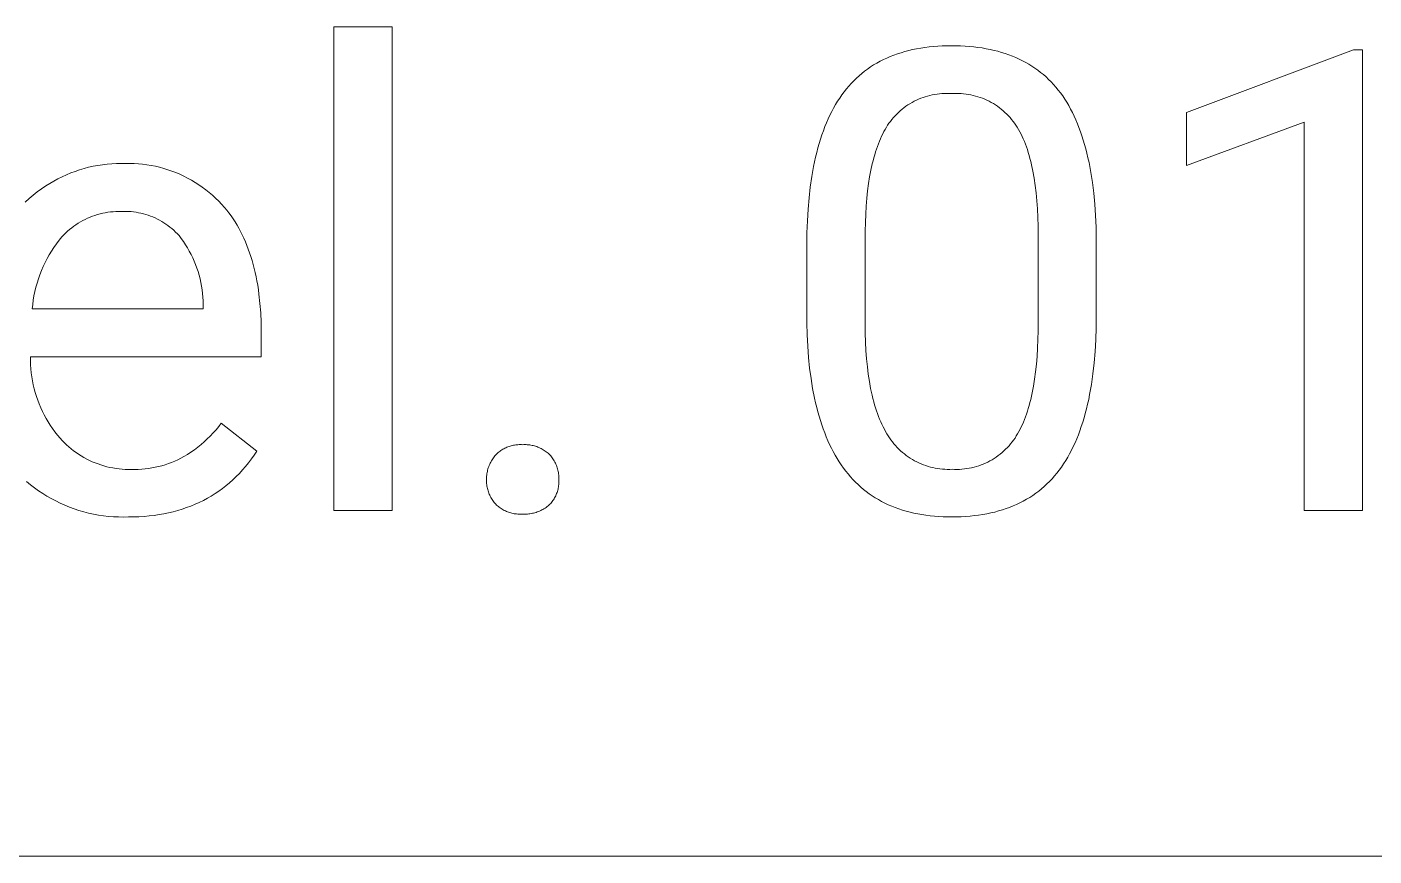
# Model space of a CAD drawing. Header units: millimetres. Extents: x -1246 to 2331, y -493 to 2006.
# Drawn here: x 1501.2 to 1600.7, y -292.9 to -231.6 of the extents above; entities that cross this region are included whole.
import ezdxf

# ---------------------------------------------------------------- set-up
doc = ezdxf.new("R2010")
doc.units = ezdxf.units.MM
doc.header["$MEASUREMENT"] = 0
doc.layers.add('Domyślny', color=7, linetype='Continuous', true_color=0x000000)

msp = doc.modelspace()

# ---------------------------------------------------------------- linework, layer by layer
at = {"layer": 'Domyślny', "color": 18, "lineweight": 15, "true_color": 0x000000}
for p, q in [((1523.877, -267.379), (1523.877, -231.643)), ((1523.877, -231.643), (1528.178, -231.643)), ((1528.178, -231.643), (1528.178, -267.379)), ((1564.974, -233.832), (1565.235, -233.729)), ((1565.235, -233.729), (1565.503, -233.633)), ((1565.503, -233.633), (1565.776, -233.544)), ((1565.776, -233.544), (1566.054, -233.462)), ((1566.054, -233.462), (1566.339, -233.387)), ((1566.339, -233.387), (1566.629, -233.32)), ((1566.629, -233.32), (1566.925, -233.26)), ((1566.925, -233.26), (1567.227, -233.206)), ((1567.227, -233.206), (1567.534, -233.16)), ((1567.534, -233.16), (1567.848, -233.121)), ((1567.848, -233.121), (1568.167, -233.089)), ((1568.167, -233.089), (1568.492, -233.064)), ((1568.492, -233.064), (1568.822, -233.046)), ((1568.822, -233.046), (1569.159, -233.035)), ((1569.159, -233.035), (1569.501, -233.032)), ((1569.501, -233.032), (1569.841, -233.035)), ((1569.841, -233.035), (1570.175, -233.046)), ((1570.175, -233.046), (1570.503, -233.063)), ((1570.503, -233.063), (1570.826, -233.087)), ((1570.826, -233.087), (1571.143, -233.117)), ((1571.143, -233.117), (1571.454, -233.155)), ((1571.454, -233.155), (1571.759, -233.199)), ((1571.759, -233.199), (1572.059, -233.251)), ((1572.059, -233.251), (1572.353, -233.309)), ((1572.353, -233.309), (1572.641, -233.374)), ((1572.641, -233.374), (1572.924, -233.445)), ((1572.924, -233.445), (1573.2, -233.524)), ((1573.2, -233.524), (1573.471, -233.609)), ((1573.471, -233.609), (1573.737, -233.701)), ((1573.737, -233.701), (1573.997, -233.8)), ((1573.997, -233.8), (1574.251, -233.906)), ((1586.853, -237.963), (1599.182, -233.342)), ((1599.182, -233.342), (1599.861, -233.342)), ((1599.861, -233.342), (1599.861, -267.374)), ((1563.087, -234.911), (1563.303, -234.751)), ((1563.303, -234.751), (1563.525, -234.598)), ((1563.525, -234.598), (1563.752, -234.453)), ((1563.752, -234.453), (1563.985, -234.314)), ((1563.985, -234.314), (1564.224, -234.183)), ((1564.224, -234.183), (1564.468, -234.059)), ((1564.468, -234.059), (1564.718, -233.942)), ((1564.718, -233.942), (1564.974, -233.832)), ((1574.251, -233.906), (1574.499, -234.019)), ((1574.499, -234.019), (1574.742, -234.138)), ((1574.742, -234.138), (1574.979, -234.264)), ((1574.979, -234.264), (1575.211, -234.397)), ((1575.211, -234.397), (1575.437, -234.537)), ((1575.437, -234.537), (1575.657, -234.683)), ((1575.657, -234.683), (1575.872, -234.837)), ((1562.094, -235.815), (1562.281, -235.62)), ((1562.281, -235.62), (1562.474, -235.432)), ((1562.474, -235.432), (1562.673, -235.251)), ((1562.673, -235.251), (1562.877, -235.077)), ((1562.877, -235.077), (1563.087, -234.911)), ((1575.872, -234.837), (1576.081, -234.997)), ((1576.081, -234.997), (1576.284, -235.164)), ((1576.284, -235.164), (1576.482, -235.337)), ((1576.482, -235.337), (1576.675, -235.518)), ((1576.675, -235.518), (1576.861, -235.705)), ((1576.861, -235.705), (1577.043, -235.899)), ((1561.242, -236.896), (1561.401, -236.665)), ((1561.401, -236.665), (1561.565, -236.442)), ((1561.565, -236.442), (1561.736, -236.226)), ((1561.736, -236.226), (1561.912, -236.017)), ((1561.912, -236.017), (1562.094, -235.815)), ((1567.567, -236.798), (1567.398, -236.855)), ((1567.737, -236.748), (1567.567, -236.798)), ((1567.91, -236.703), (1567.737, -236.748)), ((1568.083, -236.664), (1567.91, -236.703)), ((1568.258, -236.631), (1568.083, -236.664)), ((1568.435, -236.604), (1568.258, -236.631)), ((1568.611, -236.583), (1568.435, -236.604)), ((1568.789, -236.568), (1568.611, -236.583)), ((1568.967, -236.559), (1568.789, -236.568)), ((1569.145, -236.557), (1568.967, -236.559)), ((1569.323, -236.56), (1569.145, -236.557)), ((1569.501, -236.57), (1569.323, -236.56)), ((1569.68, -236.56), (1569.501, -236.57)), ((1569.859, -236.557), (1569.68, -236.56)), ((1570.039, -236.559), (1569.859, -236.557)), ((1570.218, -236.568), (1570.039, -236.559)), ((1570.396, -236.583), (1570.218, -236.568)), ((1570.575, -236.604), (1570.396, -236.583)), ((1570.752, -236.63), (1570.575, -236.604)), ((1570.928, -236.663), (1570.752, -236.63)), ((1571.103, -236.702), (1570.928, -236.663)), ((1571.277, -236.747), (1571.103, -236.702)), ((1571.449, -236.798), (1571.277, -236.747)), ((1571.619, -236.854), (1571.449, -236.798)), ((1577.043, -235.899), (1577.218, -236.1)), ((1577.218, -236.1), (1577.389, -236.308)), ((1577.389, -236.308), (1577.553, -236.522)), ((1577.553, -236.522), (1577.712, -236.745)), ((1577.712, -236.745), (1577.865, -236.975)), ((1560.659, -237.893), (1560.797, -237.632)), ((1560.797, -237.632), (1560.94, -237.379)), ((1560.94, -237.379), (1561.089, -237.134)), ((1561.089, -237.134), (1561.242, -236.896)), ((1565.852, -237.723), (1565.716, -237.838)), ((1565.992, -237.613), (1565.852, -237.723)), ((1566.136, -237.508), (1565.992, -237.613)), ((1566.283, -237.407), (1566.136, -237.508)), ((1566.434, -237.312), (1566.283, -237.407)), ((1566.588, -237.222), (1566.434, -237.312)), ((1566.744, -237.138), (1566.588, -237.222)), ((1566.904, -237.059), (1566.744, -237.138)), ((1567.066, -236.985), (1566.904, -237.059)), ((1567.231, -236.917), (1567.066, -236.985)), ((1567.398, -236.855), (1567.231, -236.917)), ((1571.787, -236.916), (1571.619, -236.854)), ((1571.953, -236.984), (1571.787, -236.916)), ((1572.117, -237.058), (1571.953, -236.984)), ((1572.278, -237.137), (1572.117, -237.058)), ((1572.436, -237.221), (1572.278, -237.137)), ((1572.591, -237.311), (1572.436, -237.221)), ((1572.744, -237.406), (1572.591, -237.311)), ((1572.892, -237.506), (1572.744, -237.406)), ((1573.038, -237.611), (1572.892, -237.506)), ((1573.179, -237.721), (1573.038, -237.611)), ((1573.317, -237.836), (1573.179, -237.721)), ((1577.865, -236.975), (1578.014, -237.212)), ((1578.014, -237.212), (1578.158, -237.457)), ((1578.158, -237.457), (1578.296, -237.71)), ((1578.296, -237.71), (1578.43, -237.97)), ((1560.154, -239.01), (1560.273, -238.72)), ((1560.273, -238.72), (1560.397, -238.437)), ((1560.397, -238.437), (1560.525, -238.161)), ((1560.525, -238.161), (1560.659, -237.893)), ((1564.883, -238.761), (1564.783, -238.909)), ((1564.988, -238.618), (1564.883, -238.761)), ((1565.098, -238.477), (1564.988, -238.618)), ((1565.213, -238.341), (1565.098, -238.477)), ((1565.332, -238.209), (1565.213, -238.341)), ((1565.456, -238.081), (1565.332, -238.209)), ((1565.584, -237.957), (1565.456, -238.081)), ((1565.716, -237.838), (1565.584, -237.957)), ((1573.451, -237.956), (1573.317, -237.836)), ((1573.581, -238.08), (1573.451, -237.956)), ((1573.706, -238.208), (1573.581, -238.08)), ((1573.827, -238.34), (1573.706, -238.208)), ((1573.944, -238.477), (1573.827, -238.34)), ((1574.055, -238.617), (1573.944, -238.477)), ((1574.162, -238.761), (1574.055, -238.617)), ((1574.264, -238.908), (1574.162, -238.761)), ((1578.43, -237.97), (1578.559, -238.237)), ((1578.559, -238.237), (1578.684, -238.512)), ((1578.684, -238.512), (1578.803, -238.794)), ((1578.803, -238.794), (1578.917, -239.084)), ((1586.853, -241.871), (1586.853, -237.963)), ((1595.537, -238.69), (1586.853, -241.871)), ((1595.537, -267.374), (1595.537, -238.69)), ((1559.829, -239.928), (1559.932, -239.614)), ((1559.932, -239.614), (1560.041, -239.309)), ((1560.041, -239.309), (1560.154, -239.01)), ((1564.335, -239.723), (1564.254, -239.902)), ((1564.419, -239.549), (1564.335, -239.723)), ((1564.506, -239.38), (1564.419, -239.549)), ((1564.596, -239.217), (1564.506, -239.38)), ((1564.688, -239.059), (1564.596, -239.217)), ((1564.783, -238.909), (1564.688, -239.059)), ((1574.361, -239.059), (1574.264, -238.908)), ((1574.455, -239.22), (1574.361, -239.059)), ((1574.547, -239.386), (1574.455, -239.22)), ((1574.636, -239.557), (1574.547, -239.386)), ((1574.721, -239.735), (1574.636, -239.557)), ((1574.804, -239.918), (1574.721, -239.735)), ((1578.917, -239.084), (1579.027, -239.381)), ((1579.027, -239.381), (1579.131, -239.686)), ((1579.131, -239.686), (1579.231, -239.998)), ((1559.548, -240.912), (1559.637, -240.577)), ((1559.637, -240.577), (1559.73, -240.248)), ((1559.73, -240.248), (1559.829, -239.928)), ((1563.957, -240.671), (1563.89, -240.876)), ((1564.027, -240.471), (1563.957, -240.671)), ((1564.1, -240.276), (1564.027, -240.471)), ((1564.176, -240.086), (1564.1, -240.276)), ((1564.254, -239.902), (1564.176, -240.086)), ((1574.883, -240.106), (1574.804, -239.918)), ((1574.96, -240.301), (1574.883, -240.106)), ((1575.033, -240.501), (1574.96, -240.301)), ((1575.104, -240.707), (1575.033, -240.501)), ((1575.171, -240.918), (1575.104, -240.707)), ((1579.231, -239.998), (1579.326, -240.317)), ((1579.326, -240.317), (1579.416, -240.644)), ((1579.416, -240.644), (1579.501, -240.979)), ((1507.133, -241.783), (1507.478, -241.755)), ((1507.478, -241.755), (1507.824, -241.738)), ((1507.824, -241.738), (1508.17, -241.734)), ((1508.17, -241.734), (1508.488, -241.722)), ((1508.488, -241.722), (1508.806, -241.72)), ((1508.806, -241.72), (1509.124, -241.73)), ((1509.124, -241.73), (1509.442, -241.75)), ((1509.442, -241.75), (1509.758, -241.78)), ((1509.758, -241.78), (1510.074, -241.822)), ((1559.313, -241.965), (1559.386, -241.606)), ((1559.386, -241.606), (1559.465, -241.256)), ((1559.465, -241.256), (1559.548, -240.912)), ((1563.65, -241.75), (1563.546, -242.219)), ((1563.706, -241.524), (1563.65, -241.75)), ((1563.764, -241.303), (1563.706, -241.524)), ((1563.826, -241.087), (1563.764, -241.303)), ((1563.89, -240.876), (1563.826, -241.087)), ((1575.236, -241.135), (1575.171, -240.918)), ((1575.297, -241.359), (1575.236, -241.135)), ((1575.356, -241.587), (1575.297, -241.359)), ((1575.411, -241.822), (1575.356, -241.587)), ((1579.501, -240.979), (1579.581, -241.321)), ((1579.581, -241.321), (1579.657, -241.67)), ((1579.657, -241.67), (1579.792, -242.391)), ((1503.503, -242.864), (1503.813, -242.709)), ((1503.813, -242.709), (1504.128, -242.566)), ((1504.128, -242.566), (1504.448, -242.433)), ((1504.448, -242.433), (1504.772, -242.312)), ((1504.772, -242.312), (1505.101, -242.201)), ((1505.101, -242.201), (1505.433, -242.103)), ((1505.433, -242.103), (1505.768, -242.015)), ((1505.768, -242.015), (1506.106, -241.94)), ((1506.106, -241.94), (1506.446, -241.876)), ((1506.446, -241.876), (1506.789, -241.824)), ((1506.789, -241.824), (1507.133, -241.783)), ((1510.074, -241.822), (1510.387, -241.874)), ((1510.387, -241.874), (1510.699, -241.937)), ((1510.699, -241.937), (1511.009, -242.01)), ((1511.009, -242.01), (1511.316, -242.094)), ((1511.316, -242.094), (1511.62, -242.188)), ((1511.62, -242.188), (1511.92, -242.292)), ((1511.92, -242.292), (1512.217, -242.406)), ((1512.217, -242.406), (1512.51, -242.531)), ((1512.51, -242.531), (1512.799, -242.665)), ((1512.799, -242.665), (1513.082, -242.808)), ((1559.07, -243.473), (1559.181, -242.704)), ((1559.181, -242.704), (1559.313, -241.965)), ((1563.454, -242.709), (1563.373, -243.219)), ((1563.546, -242.219), (1563.454, -242.709)), ((1575.513, -242.308), (1575.411, -241.822)), ((1575.603, -242.818), (1575.513, -242.308)), ((1579.792, -242.391), (1579.909, -243.141)), ((1501.976, -243.835), (1502.288, -243.607)), ((1502.288, -243.607), (1502.607, -243.389)), ((1502.607, -243.389), (1502.9, -243.204)), ((1502.9, -243.204), (1503.198, -243.029)), ((1503.198, -243.029), (1503.503, -242.864)), ((1513.082, -242.808), (1513.361, -242.962)), ((1513.361, -242.962), (1513.634, -243.124)), ((1513.634, -243.124), (1513.902, -243.296)), ((1513.902, -243.296), (1514.164, -243.477)), ((1514.164, -243.477), (1514.42, -243.666)), ((1514.42, -243.666), (1514.669, -243.864)), ((1558.978, -244.272), (1559.07, -243.473)), ((1563.304, -243.75), (1563.246, -244.303)), ((1563.373, -243.219), (1563.304, -243.75)), ((1575.682, -243.351), (1575.603, -242.818)), ((1575.748, -243.907), (1575.682, -243.351)), ((1579.909, -243.141), (1580.006, -243.921)), ((1501.09, -244.582), (1501.376, -244.323)), ((1501.376, -244.323), (1501.672, -244.074)), ((1501.672, -244.074), (1501.976, -243.835)), ((1514.669, -243.864), (1514.911, -244.07)), ((1514.911, -244.07), (1515.146, -244.285)), ((1515.146, -244.285), (1515.374, -244.507)), ((1515.374, -244.507), (1515.594, -244.737)), ((1515.594, -244.737), (1515.806, -244.974)), ((1558.907, -245.101), (1558.978, -244.272)), ((1563.246, -244.303), (1563.199, -244.876)), ((1575.802, -244.487), (1575.748, -243.907)), ((1575.844, -245.09), (1575.802, -244.487)), ((1580.006, -243.921), (1580.083, -244.731)), ((1580.083, -244.731), (1580.141, -245.571)), ((1505.872, -245.703), (1505.691, -245.78)), ((1506.054, -245.631), (1505.872, -245.703)), ((1506.239, -245.566), (1506.054, -245.631)), ((1506.427, -245.507), (1506.239, -245.566)), ((1506.616, -245.455), (1506.427, -245.507)), ((1506.806, -245.409), (1506.616, -245.455)), ((1506.999, -245.369), (1506.806, -245.409)), ((1507.192, -245.337), (1506.999, -245.369)), ((1507.387, -245.31), (1507.192, -245.337)), ((1507.582, -245.291), (1507.387, -245.31)), ((1507.778, -245.278), (1507.582, -245.291)), ((1507.974, -245.271), (1507.778, -245.278)), ((1508.17, -245.272), (1507.974, -245.271)), ((1508.354, -245.266), (1508.17, -245.272)), ((1508.538, -245.267), (1508.354, -245.266)), ((1508.723, -245.274), (1508.538, -245.267)), ((1508.906, -245.287), (1508.723, -245.274)), ((1509.089, -245.307), (1508.906, -245.287)), ((1509.272, -245.333), (1509.089, -245.307)), ((1509.453, -245.365), (1509.272, -245.333)), ((1509.633, -245.403), (1509.453, -245.365)), ((1509.812, -245.447), (1509.633, -245.403)), ((1509.989, -245.497), (1509.812, -245.447)), ((1510.165, -245.554), (1509.989, -245.497)), ((1510.338, -245.616), (1510.165, -245.554)), ((1510.509, -245.684), (1510.338, -245.616)), ((1510.678, -245.758), (1510.509, -245.684)), ((1510.844, -245.837), (1510.678, -245.758)), ((1515.806, -244.974), (1515.973, -245.178)), ((1515.973, -245.178), (1516.135, -245.387)), ((1516.135, -245.387), (1516.291, -245.602)), ((1516.291, -245.602), (1516.442, -245.822)), ((1558.856, -245.96), (1558.907, -245.101)), ((1563.164, -245.469), (1563.14, -246.084)), ((1563.199, -244.876), (1563.164, -245.469)), ((1575.874, -245.717), (1575.844, -245.09)), ((1575.892, -246.367), (1575.874, -245.717)), ((1580.141, -245.571), (1580.179, -246.44)), ((1504.216, -246.739), (1504.072, -246.873)), ((1504.365, -246.611), (1504.216, -246.739)), ((1504.518, -246.488), (1504.365, -246.611)), ((1504.674, -246.37), (1504.518, -246.488)), ((1504.835, -246.257), (1504.674, -246.37)), ((1505, -246.151), (1504.835, -246.257)), ((1505.168, -246.049), (1505, -246.151)), ((1505.339, -245.954), (1505.168, -246.049)), ((1505.514, -245.864), (1505.339, -245.954)), ((1505.691, -245.78), (1505.514, -245.864)), ((1511.008, -245.923), (1510.844, -245.837)), ((1511.168, -246.013), (1511.008, -245.923)), ((1511.325, -246.109), (1511.168, -246.013)), ((1511.479, -246.211), (1511.325, -246.109)), ((1511.629, -246.317), (1511.479, -246.211)), ((1511.775, -246.429), (1511.629, -246.317)), ((1511.918, -246.546), (1511.775, -246.429)), ((1512.057, -246.667), (1511.918, -246.546)), ((1512.191, -246.793), (1512.057, -246.667)), ((1516.442, -245.822), (1516.588, -246.048)), ((1516.588, -246.048), (1516.729, -246.279)), ((1516.729, -246.279), (1516.864, -246.516)), ((1516.864, -246.516), (1516.994, -246.758)), ((1558.826, -246.848), (1558.856, -245.96)), ((1563.14, -246.084), (1563.128, -246.719)), ((1563.128, -246.719), (1563.128, -253.604)), ((1575.898, -247.041), (1575.892, -246.367)), ((1580.179, -246.44), (1580.198, -247.338)), ((1503.395, -247.664), (1503.207, -247.929)), ((1503.592, -247.405), (1503.395, -247.664)), ((1503.798, -247.154), (1503.592, -247.405)), ((1503.933, -247.011), (1503.798, -247.154)), ((1504.072, -246.873), (1503.933, -247.011)), ((1512.321, -246.924), (1512.191, -246.793)), ((1512.447, -247.058), (1512.321, -246.924)), ((1512.614, -247.277), (1512.447, -247.058)), ((1512.773, -247.501), (1512.614, -247.277)), ((1512.925, -247.73), (1512.773, -247.501)), ((1513.069, -247.964), (1512.925, -247.73)), ((1516.994, -246.758), (1517.119, -247.006)), ((1517.119, -247.006), (1517.238, -247.26)), ((1517.238, -247.26), (1517.352, -247.519)), ((1517.352, -247.519), (1517.461, -247.783)), ((1558.816, -247.767), (1558.826, -246.848)), ((1575.898, -254.092), (1575.898, -247.041)), ((1580.198, -247.338), (1580.198, -252.925)), ((1502.859, -248.478), (1502.699, -248.762)), ((1503.028, -248.201), (1502.859, -248.478)), ((1503.207, -247.929), (1503.028, -248.201)), ((1513.206, -248.203), (1513.069, -247.964)), ((1513.334, -248.446), (1513.206, -248.203)), ((1513.454, -248.694), (1513.334, -248.446)), ((1513.566, -248.945), (1513.454, -248.694)), ((1517.461, -247.783), (1517.564, -248.053)), ((1517.564, -248.053), (1517.662, -248.328)), ((1517.662, -248.328), (1517.755, -248.609)), ((1517.755, -248.609), (1517.843, -248.896)), ((1558.816, -253.509), (1558.816, -247.767)), ((1502.281, -249.643), (1502.163, -249.946)), ((1502.411, -249.344), (1502.281, -249.643)), ((1502.55, -249.05), (1502.411, -249.344)), ((1502.699, -248.762), (1502.55, -249.05)), ((1513.669, -249.2), (1513.566, -248.945)), ((1513.764, -249.458), (1513.669, -249.2)), ((1513.85, -249.719), (1513.764, -249.458)), ((1513.927, -249.983), (1513.85, -249.719)), ((1517.843, -248.896), (1517.925, -249.188)), ((1517.925, -249.188), (1518.002, -249.485)), ((1518.002, -249.485), (1518.073, -249.788)), ((1501.958, -250.563), (1501.872, -250.876)), ((1502.055, -250.252), (1501.958, -250.563)), ((1502.163, -249.946), (1502.055, -250.252)), ((1513.996, -250.249), (1513.927, -249.983)), ((1514.055, -250.518), (1513.996, -250.249)), ((1514.106, -250.788), (1514.055, -250.518)), ((1518.073, -249.788), (1518.14, -250.097)), ((1518.14, -250.097), (1518.201, -250.411)), ((1518.201, -250.411), (1518.256, -250.731)), ((1518.256, -250.731), (1518.307, -251.056)), ((1501.732, -251.511), (1501.679, -251.832)), ((1501.796, -251.193), (1501.732, -251.511)), ((1501.872, -250.876), (1501.796, -251.193)), ((1514.147, -251.06), (1514.106, -250.788)), ((1514.179, -251.333), (1514.147, -251.06)), ((1514.203, -251.607), (1514.179, -251.333)), ((1514.217, -251.882), (1514.203, -251.607)), ((1518.307, -251.056), (1518.352, -251.386)), ((1518.352, -251.386), (1518.426, -252.064)), ((1501.637, -252.155), (1501.607, -252.478)), ((1501.607, -252.478), (1514.221, -252.478)), ((1501.679, -251.832), (1501.637, -252.155)), ((1514.221, -252.157), (1514.217, -251.882)), ((1514.221, -252.478), (1514.221, -252.157)), ((1518.426, -252.064), (1518.479, -252.764)), ((1518.479, -252.764), (1518.511, -253.486)), ((1518.511, -253.486), (1518.522, -254.229)), ((1558.839, -254.386), (1558.816, -253.509)), ((1563.128, -253.604), (1563.134, -254.277)), ((1580.198, -252.925), (1580.188, -253.855)), ((1518.522, -254.229), (1518.522, -256.016)), ((1558.881, -255.236), (1558.839, -254.386)), ((1563.134, -254.277), (1563.153, -254.927)), ((1575.883, -254.745), (1575.898, -254.092)), ((1580.188, -253.855), (1580.158, -254.754)), ((1558.943, -256.058), (1558.881, -255.236)), ((1563.153, -254.927), (1563.184, -255.555)), ((1563.184, -255.555), (1563.228, -256.161)), ((1575.819, -255.981), (1575.857, -255.374)), ((1575.857, -255.374), (1575.883, -254.745)), ((1580.107, -255.623), (1580.037, -256.461)), ((1580.158, -254.754), (1580.107, -255.623)), ((1501.476, -256.016), (1501.475, -256.313)), ((1501.475, -256.313), (1501.484, -256.61)), ((1518.522, -256.016), (1501.476, -256.016)), ((1501.484, -256.61), (1501.503, -256.906)), ((1559.024, -256.852), (1558.943, -256.058)), ((1563.228, -256.161), (1563.285, -256.745)), ((1575.71, -257.128), (1575.77, -256.566)), ((1575.77, -256.566), (1575.819, -255.981)), ((1580.037, -256.461), (1579.947, -257.269)), ((1501.503, -256.906), (1501.532, -257.202)), ((1501.532, -257.202), (1501.571, -257.496)), ((1501.571, -257.496), (1501.619, -257.789)), ((1559.124, -257.619), (1559.024, -256.852)), ((1559.244, -258.358), (1559.124, -257.619)), ((1563.285, -256.745), (1563.354, -257.307)), ((1563.354, -257.307), (1563.436, -257.846)), ((1575.555, -258.186), (1575.638, -257.668)), ((1575.638, -257.668), (1575.71, -257.128)), ((1579.947, -257.269), (1579.836, -258.047)), ((1501.619, -257.789), (1501.678, -258.08)), ((1501.678, -258.08), (1501.746, -258.37)), ((1501.746, -258.37), (1501.823, -258.656)), ((1501.823, -258.656), (1501.911, -258.94)), ((1559.383, -259.07), (1559.244, -258.358)), ((1563.436, -257.846), (1563.53, -258.363)), ((1563.53, -258.363), (1563.637, -258.858)), ((1575.354, -259.155), (1575.46, -258.682)), ((1575.46, -258.682), (1575.555, -258.186)), ((1579.836, -258.047), (1579.705, -258.794)), ((1501.911, -258.94), (1502.007, -259.221)), ((1502.007, -259.221), (1502.113, -259.498)), ((1502.113, -259.498), (1502.229, -259.772)), ((1559.46, -259.415), (1559.383, -259.07)), ((1559.542, -259.754), (1559.46, -259.415)), ((1563.637, -258.858), (1563.695, -259.097)), ((1563.695, -259.097), (1563.756, -259.33)), ((1563.756, -259.33), (1563.82, -259.558)), ((1563.82, -259.558), (1563.888, -259.78)), ((1575.173, -259.825), (1575.236, -259.607)), ((1575.236, -259.607), (1575.296, -259.384)), ((1575.296, -259.384), (1575.354, -259.155)), ((1579.555, -259.511), (1579.472, -259.858)), ((1579.633, -259.156), (1579.555, -259.511)), ((1579.705, -258.794), (1579.633, -259.156)), ((1502.229, -259.772), (1502.353, -260.042)), ((1502.353, -260.042), (1502.486, -260.307)), ((1502.486, -260.307), (1502.628, -260.568)), ((1502.628, -260.568), (1502.779, -260.824)), ((1559.629, -260.085), (1559.542, -259.754)), ((1559.721, -260.41), (1559.629, -260.085)), ((1559.817, -260.728), (1559.721, -260.41)), ((1563.888, -259.78), (1563.959, -259.997)), ((1563.959, -259.997), (1564.032, -260.208)), ((1564.032, -260.208), (1564.109, -260.413)), ((1564.109, -260.413), (1564.189, -260.613)), ((1564.189, -260.613), (1564.273, -260.807)), ((1574.814, -260.831), (1574.892, -260.64)), ((1574.892, -260.64), (1574.966, -260.445)), ((1574.966, -260.445), (1575.038, -260.243)), ((1575.038, -260.243), (1575.107, -260.037)), ((1575.107, -260.037), (1575.173, -259.825)), ((1579.291, -260.53), (1579.193, -260.854)), ((1579.384, -260.198), (1579.291, -260.53)), ((1579.472, -259.858), (1579.384, -260.198)), ((1502.779, -260.824), (1502.938, -261.074)), ((1502.938, -261.074), (1503.105, -261.32)), ((1503.105, -261.32), (1503.281, -261.559)), ((1503.281, -261.559), (1503.464, -261.793)), ((1514.756, -261.864), (1514.971, -261.639)), ((1514.971, -261.639), (1515.177, -261.407)), ((1515.177, -261.407), (1515.376, -261.169)), ((1515.376, -261.169), (1515.568, -260.924)), ((1515.568, -260.924), (1518.2, -262.973)), ((1559.919, -261.039), (1559.817, -260.728)), ((1560.025, -261.342), (1559.919, -261.039)), ((1560.136, -261.64), (1560.025, -261.342)), ((1560.252, -261.93), (1560.136, -261.64)), ((1564.273, -260.807), (1564.359, -260.995)), ((1564.359, -260.995), (1564.449, -261.178)), ((1564.449, -261.178), (1564.541, -261.355)), ((1564.541, -261.355), (1564.637, -261.527)), ((1564.637, -261.527), (1564.736, -261.692)), ((1574.384, -261.701), (1574.476, -261.538)), ((1574.476, -261.538), (1574.565, -261.369)), ((1574.565, -261.369), (1574.651, -261.195)), ((1574.651, -261.195), (1574.734, -261.016)), ((1574.734, -261.016), (1574.814, -260.831)), ((1578.982, -261.48), (1578.869, -261.782)), ((1579.09, -261.171), (1578.982, -261.48)), ((1579.193, -260.854), (1579.09, -261.171)), ((1503.464, -261.793), (1503.655, -262.02)), ((1503.655, -262.02), (1503.809, -262.189)), ((1503.809, -262.189), (1503.969, -262.354)), ((1503.969, -262.354), (1504.133, -262.512)), ((1504.133, -262.512), (1504.304, -262.665)), ((1504.304, -262.665), (1504.479, -262.813)), ((1513.83, -262.691), (1514.072, -262.496)), ((1514.072, -262.496), (1514.307, -262.293)), ((1514.307, -262.293), (1514.535, -262.082)), ((1514.535, -262.082), (1514.756, -261.864)), ((1536.664, -262.693), (1536.742, -262.662)), ((1536.742, -262.662), (1536.821, -262.633)), ((1536.821, -262.633), (1536.901, -262.607)), ((1536.901, -262.607), (1536.982, -262.584)), ((1536.982, -262.584), (1537.063, -262.564)), ((1537.063, -262.564), (1537.145, -262.547)), ((1537.145, -262.547), (1537.228, -262.532)), ((1537.228, -262.532), (1537.311, -262.52)), ((1537.311, -262.52), (1537.395, -262.511)), ((1537.395, -262.511), (1537.479, -262.505)), ((1537.479, -262.505), (1537.563, -262.501)), ((1537.563, -262.501), (1537.647, -262.501)), ((1537.647, -262.501), (1537.731, -262.503)), ((1537.731, -262.503), (1537.815, -262.508)), ((1537.815, -262.508), (1537.903, -262.504)), ((1537.903, -262.504), (1537.992, -262.502)), ((1537.992, -262.502), (1538.081, -262.504)), ((1538.081, -262.504), (1538.17, -262.508)), ((1538.17, -262.508), (1538.259, -262.516)), ((1538.259, -262.516), (1538.347, -262.526)), ((1538.347, -262.526), (1538.435, -262.54)), ((1538.435, -262.54), (1538.523, -262.556)), ((1538.523, -262.556), (1538.61, -262.576)), ((1538.61, -262.576), (1538.696, -262.598)), ((1538.696, -262.598), (1538.781, -262.623)), ((1538.781, -262.623), (1538.866, -262.651)), ((1538.866, -262.651), (1538.949, -262.682)), ((1560.374, -262.213), (1560.252, -261.93)), ((1560.5, -262.489), (1560.374, -262.213)), ((1560.63, -262.759), (1560.5, -262.489)), ((1564.736, -261.692), (1564.828, -261.848)), ((1564.828, -261.848), (1564.926, -261.999)), ((1564.926, -261.999), (1565.028, -262.148)), ((1565.028, -262.148), (1565.136, -262.292)), ((1565.136, -262.292), (1565.248, -262.433)), ((1565.248, -262.433), (1565.366, -262.57)), ((1565.366, -262.57), (1565.488, -262.703)), ((1573.627, -262.718), (1573.75, -262.584)), ((1573.75, -262.584), (1573.868, -262.447)), ((1573.868, -262.447), (1573.981, -262.306)), ((1573.981, -262.306), (1574.089, -262.16)), ((1574.089, -262.16), (1574.192, -262.012)), ((1574.192, -262.012), (1574.289, -261.859)), ((1574.289, -261.859), (1574.384, -261.701)), ((1578.499, -262.642), (1578.366, -262.914)), ((1578.627, -262.363), (1578.499, -262.642)), ((1578.751, -262.076), (1578.627, -262.363)), ((1578.869, -261.782), (1578.751, -262.076)), ((1504.479, -262.813), (1504.659, -262.954)), ((1504.659, -262.954), (1504.843, -263.089)), ((1504.843, -263.089), (1505.032, -263.218)), ((1505.032, -263.218), (1505.226, -263.34)), ((1505.226, -263.34), (1505.423, -263.456)), ((1505.423, -263.456), (1505.624, -263.565)), ((1505.624, -263.565), (1505.829, -263.667)), ((1505.829, -263.667), (1506.037, -263.762)), ((1512.126, -263.723), (1512.355, -263.62)), ((1512.355, -263.62), (1512.582, -263.508)), ((1512.582, -263.508), (1512.804, -263.39)), ((1512.804, -263.39), (1513.069, -263.228)), ((1513.069, -263.228), (1513.328, -263.057)), ((1513.328, -263.057), (1513.582, -262.878)), ((1513.582, -262.878), (1513.83, -262.691)), ((1517.792, -263.562), (1517.579, -263.842)), ((1517.999, -263.272), (1517.792, -263.562)), ((1518.2, -262.973), (1517.999, -263.272)), ((1535.515, -263.707), (1535.563, -263.628)), ((1535.563, -263.628), (1535.612, -263.55)), ((1535.612, -263.55), (1535.665, -263.475)), ((1535.665, -263.475), (1535.72, -263.401)), ((1535.72, -263.401), (1535.777, -263.329)), ((1535.777, -263.329), (1535.837, -263.259)), ((1535.837, -263.259), (1535.896, -263.199)), ((1535.896, -263.199), (1535.958, -263.142)), ((1535.958, -263.142), (1536.021, -263.086)), ((1536.021, -263.086), (1536.086, -263.033)), ((1536.086, -263.033), (1536.153, -262.982)), ((1536.153, -262.982), (1536.221, -262.934)), ((1536.221, -262.934), (1536.292, -262.887)), ((1536.292, -262.887), (1536.363, -262.843)), ((1536.363, -262.843), (1536.436, -262.802)), ((1536.436, -262.802), (1536.511, -262.763)), ((1536.511, -262.763), (1536.587, -262.727)), ((1536.587, -262.727), (1536.664, -262.693)), ((1538.949, -262.682), (1539.032, -262.716)), ((1539.032, -262.716), (1539.113, -262.753)), ((1539.113, -262.753), (1539.193, -262.792)), ((1539.193, -262.792), (1539.271, -262.834)), ((1539.271, -262.834), (1539.348, -262.878)), ((1539.348, -262.878), (1539.424, -262.925)), ((1539.424, -262.925), (1539.498, -262.975)), ((1539.498, -262.975), (1539.57, -263.027)), ((1539.57, -263.027), (1539.64, -263.082)), ((1539.64, -263.082), (1539.709, -263.138)), ((1539.709, -263.138), (1539.775, -263.198)), ((1539.775, -263.198), (1539.84, -263.259)), ((1539.84, -263.259), (1539.9, -263.329)), ((1539.9, -263.329), (1539.957, -263.4)), ((1539.957, -263.4), (1540.012, -263.474)), ((1540.012, -263.474), (1540.065, -263.55)), ((1540.065, -263.55), (1540.114, -263.627)), ((1540.114, -263.627), (1540.161, -263.706)), ((1560.766, -263.021), (1560.63, -262.759)), ((1560.907, -263.277), (1560.766, -263.021)), ((1561.053, -263.525), (1560.907, -263.277)), ((1561.203, -263.767), (1561.053, -263.525)), ((1565.488, -262.703), (1565.614, -262.832)), ((1565.614, -262.832), (1565.745, -262.956)), ((1565.745, -262.956), (1565.88, -263.076)), ((1565.88, -263.076), (1566.02, -263.19)), ((1566.02, -263.19), (1566.163, -263.3)), ((1566.163, -263.3), (1566.309, -263.405)), ((1566.309, -263.405), (1566.46, -263.505)), ((1566.46, -263.505), (1566.613, -263.6)), ((1566.613, -263.6), (1566.77, -263.689)), ((1572.339, -263.704), (1572.497, -263.615)), ((1572.497, -263.615), (1572.651, -263.52)), ((1572.651, -263.52), (1572.802, -263.42)), ((1572.802, -263.42), (1572.949, -263.315)), ((1572.949, -263.315), (1573.093, -263.205)), ((1573.093, -263.205), (1573.233, -263.09)), ((1573.233, -263.09), (1573.369, -262.971)), ((1573.369, -262.971), (1573.5, -262.846)), ((1573.5, -262.846), (1573.627, -262.718)), ((1578.085, -263.434), (1577.936, -263.683)), ((1578.228, -263.178), (1578.085, -263.434)), ((1578.366, -262.914), (1578.228, -263.178)), ((1506.037, -263.762), (1506.248, -263.851)), ((1506.248, -263.851), (1506.462, -263.932)), ((1506.462, -263.932), (1506.679, -264.006)), ((1506.679, -264.006), (1506.897, -264.072)), ((1506.897, -264.072), (1507.118, -264.131)), ((1507.118, -264.131), (1507.341, -264.183)), ((1507.341, -264.183), (1507.566, -264.227)), ((1507.566, -264.227), (1507.792, -264.263)), ((1507.792, -264.263), (1508.019, -264.292)), ((1508.019, -264.292), (1508.247, -264.313)), ((1508.247, -264.313), (1508.475, -264.327)), ((1508.475, -264.327), (1508.704, -264.333)), ((1508.704, -264.333), (1508.932, -264.331)), ((1508.932, -264.331), (1509.184, -264.334)), ((1509.184, -264.334), (1509.436, -264.329)), ((1509.436, -264.329), (1509.688, -264.315)), ((1509.688, -264.315), (1509.939, -264.293)), ((1509.939, -264.293), (1510.189, -264.263)), ((1510.189, -264.263), (1510.438, -264.224)), ((1510.438, -264.224), (1510.686, -264.177)), ((1510.686, -264.177), (1510.932, -264.122)), ((1510.932, -264.122), (1511.176, -264.058)), ((1511.176, -264.058), (1511.417, -263.986)), ((1511.417, -263.986), (1511.656, -263.906)), ((1511.656, -263.906), (1511.892, -263.819)), ((1511.892, -263.819), (1512.126, -263.723)), ((1516.902, -264.626), (1516.664, -264.868)), ((1517.134, -264.374), (1516.902, -264.626)), ((1517.36, -264.113), (1517.134, -264.374)), ((1517.579, -263.842), (1517.36, -264.113)), ((1535.174, -264.75), (1535.186, -264.658)), ((1535.186, -264.658), (1535.201, -264.567)), ((1535.201, -264.567), (1535.219, -264.477)), ((1535.219, -264.477), (1535.24, -264.387)), ((1535.24, -264.387), (1535.264, -264.299)), ((1535.264, -264.299), (1535.291, -264.211)), ((1535.291, -264.211), (1535.321, -264.124)), ((1535.321, -264.124), (1535.355, -264.038)), ((1535.355, -264.038), (1535.39, -263.953)), ((1535.39, -263.953), (1535.429, -263.869)), ((1535.429, -263.869), (1535.471, -263.787)), ((1535.471, -263.787), (1535.515, -263.707)), ((1540.161, -263.706), (1540.206, -263.787)), ((1540.206, -263.787), (1540.247, -263.869)), ((1540.247, -263.869), (1540.285, -263.952)), ((1540.285, -263.952), (1540.321, -264.037)), ((1540.321, -264.037), (1540.354, -264.123)), ((1540.354, -264.123), (1540.383, -264.21)), ((1540.383, -264.21), (1540.41, -264.298)), ((1540.41, -264.298), (1540.433, -264.387)), ((1540.433, -264.387), (1540.453, -264.477)), ((1540.453, -264.477), (1540.471, -264.567)), ((1540.471, -264.567), (1540.485, -264.658)), ((1540.485, -264.658), (1540.495, -264.75)), ((1561.359, -264.002), (1561.203, -263.767)), ((1561.52, -264.23), (1561.359, -264.002)), ((1561.685, -264.452), (1561.52, -264.23)), ((1561.857, -264.667), (1561.685, -264.452)), ((1566.77, -263.689), (1566.93, -263.773)), ((1566.93, -263.773), (1567.092, -263.851)), ((1567.092, -263.851), (1567.257, -263.924)), ((1567.257, -263.924), (1567.425, -263.991)), ((1567.425, -263.991), (1567.595, -264.052)), ((1567.595, -264.052), (1567.766, -264.107)), ((1567.766, -264.107), (1567.94, -264.157)), ((1567.94, -264.157), (1568.115, -264.2)), ((1568.115, -264.2), (1568.292, -264.237)), ((1568.292, -264.237), (1568.469, -264.268)), ((1568.469, -264.268), (1568.648, -264.293)), ((1568.648, -264.293), (1568.827, -264.312)), ((1568.827, -264.312), (1569.007, -264.324)), ((1569.007, -264.324), (1569.188, -264.331)), ((1569.188, -264.331), (1569.368, -264.331)), ((1569.368, -264.331), (1569.548, -264.325)), ((1569.548, -264.325), (1569.729, -264.332)), ((1569.729, -264.332), (1569.91, -264.334)), ((1569.91, -264.334), (1570.091, -264.329)), ((1570.091, -264.329), (1570.272, -264.317)), ((1570.272, -264.317), (1570.452, -264.3)), ((1570.452, -264.3), (1570.631, -264.276)), ((1570.631, -264.276), (1570.81, -264.246)), ((1570.81, -264.246), (1570.987, -264.209)), ((1570.987, -264.209), (1571.163, -264.167)), ((1571.163, -264.167), (1571.338, -264.119)), ((1571.338, -264.119), (1571.51, -264.064)), ((1571.51, -264.064), (1571.681, -264.004)), ((1571.681, -264.004), (1571.849, -263.937)), ((1571.849, -263.937), (1572.015, -263.865)), ((1572.015, -263.865), (1572.178, -263.787)), ((1572.178, -263.787), (1572.339, -263.704)), ((1577.29, -264.604), (1577.114, -264.816)), ((1577.46, -264.385), (1577.29, -264.604)), ((1577.625, -264.158), (1577.46, -264.385)), ((1577.783, -263.924), (1577.625, -264.158)), ((1577.936, -263.683), (1577.783, -263.924)), ((1501.472, -265.461), (1501.187, -265.225)), ((1501.766, -265.687), (1501.472, -265.461)), ((1515.913, -265.539), (1515.65, -265.743)), ((1516.17, -265.325), (1515.913, -265.539)), ((1516.42, -265.101), (1516.17, -265.325)), ((1516.664, -264.868), (1516.42, -265.101)), ((1535.157, -265.025), (1535.16, -264.933)), ((1535.158, -265.117), (1535.157, -265.025)), ((1535.158, -265.206), (1535.158, -265.117)), ((1535.161, -265.295), (1535.158, -265.206)), ((1535.16, -264.933), (1535.166, -264.841)), ((1535.167, -265.384), (1535.161, -265.295)), ((1535.166, -264.841), (1535.174, -264.75)), ((1535.176, -265.473), (1535.167, -265.384)), ((1535.188, -265.561), (1535.176, -265.473)), ((1535.204, -265.648), (1535.188, -265.561)), ((1535.222, -265.736), (1535.204, -265.648)), ((1540.472, -265.626), (1540.456, -265.709)), ((1540.485, -265.541), (1540.472, -265.626)), ((1540.495, -265.457), (1540.485, -265.541)), ((1540.495, -264.75), (1540.503, -264.841)), ((1540.502, -265.372), (1540.495, -265.457)), ((1540.507, -265.287), (1540.502, -265.372)), ((1540.503, -264.841), (1540.507, -264.933)), ((1540.507, -264.933), (1540.509, -265.025)), ((1540.509, -265.025), (1540.507, -265.117)), ((1540.507, -265.117), (1540.508, -265.202)), ((1540.508, -265.202), (1540.507, -265.287)), ((1562.034, -264.875), (1561.857, -264.667)), ((1562.216, -265.076), (1562.034, -264.875)), ((1562.404, -265.27), (1562.216, -265.076)), ((1562.597, -265.456), (1562.404, -265.27)), ((1562.796, -265.636), (1562.597, -265.456)), ((1563, -265.809), (1562.796, -265.636)), ((1576.353, -265.592), (1576.148, -265.769)), ((1576.552, -265.409), (1576.353, -265.592)), ((1576.745, -265.219), (1576.552, -265.409)), ((1576.932, -265.021), (1576.745, -265.219)), ((1577.114, -264.816), (1576.932, -265.021)), ((1502.067, -265.903), (1501.766, -265.687)), ((1502.375, -266.108), (1502.067, -265.903)), ((1502.69, -266.303), (1502.375, -266.108)), ((1503.011, -266.488), (1502.69, -266.303)), ((1503.338, -266.661), (1503.011, -266.488)), ((1514.244, -266.624), (1513.944, -266.772)), ((1514.537, -266.467), (1514.244, -266.624)), ((1514.825, -266.3), (1514.537, -266.467)), ((1515.106, -266.124), (1514.825, -266.3)), ((1515.381, -265.938), (1515.106, -266.124)), ((1515.65, -265.743), (1515.381, -265.938)), ((1535.243, -265.822), (1535.222, -265.736)), ((1535.268, -265.908), (1535.243, -265.822)), ((1535.295, -265.992), (1535.268, -265.908)), ((1535.325, -266.076), (1535.295, -265.992)), ((1535.358, -266.159), (1535.325, -266.076)), ((1535.394, -266.24), (1535.358, -266.159)), ((1535.433, -266.32), (1535.394, -266.24)), ((1535.474, -266.399), (1535.433, -266.32)), ((1535.518, -266.477), (1535.474, -266.399)), ((1535.565, -266.552), (1535.518, -266.477)), ((1535.615, -266.626), (1535.565, -266.552)), ((1535.667, -266.699), (1535.615, -266.626)), ((1540.054, -266.64), (1540.003, -266.708)), ((1540.101, -266.569), (1540.054, -266.64)), ((1540.146, -266.497), (1540.101, -266.569)), ((1540.189, -266.424), (1540.146, -266.497)), ((1540.23, -266.349), (1540.189, -266.424)), ((1540.267, -266.272), (1540.23, -266.349)), ((1540.302, -266.195), (1540.267, -266.272)), ((1540.335, -266.116), (1540.302, -266.195)), ((1540.365, -266.037), (1540.335, -266.116)), ((1540.392, -265.956), (1540.365, -266.037)), ((1540.416, -265.874), (1540.392, -265.956)), ((1540.437, -265.792), (1540.416, -265.874)), ((1540.456, -265.709), (1540.437, -265.792)), ((1563.21, -265.974), (1563, -265.809)), ((1563.425, -266.133), (1563.21, -265.974)), ((1563.646, -266.285), (1563.425, -266.133)), ((1563.873, -266.429), (1563.646, -266.285)), ((1564.104, -266.567), (1563.873, -266.429)), ((1564.342, -266.697), (1564.104, -266.567)), ((1575.042, -266.541), (1574.804, -266.674)), ((1575.275, -266.401), (1575.042, -266.541)), ((1575.502, -266.254), (1575.275, -266.401)), ((1575.723, -266.099), (1575.502, -266.254)), ((1575.939, -265.938), (1575.723, -266.099)), ((1576.148, -265.769), (1575.939, -265.938)), ((1503.671, -266.823), (1503.338, -266.661)), ((1504.009, -266.974), (1503.671, -266.823)), ((1504.353, -267.114), (1504.009, -266.974)), ((1504.7, -267.242), (1504.353, -267.114)), ((1505.052, -267.357), (1504.7, -267.242)), ((1505.408, -267.461), (1505.052, -267.357)), ((1505.766, -267.553), (1505.408, -267.461)), ((1506.128, -267.633), (1505.766, -267.553)), ((1506.492, -267.701), (1506.128, -267.633)), ((1511.323, -267.611), (1510.968, -267.673)), ((1511.672, -267.539), (1511.323, -267.611)), ((1512.015, -267.458), (1511.672, -267.539)), ((1512.352, -267.368), (1512.015, -267.458)), ((1512.683, -267.267), (1512.352, -267.368)), ((1513.007, -267.158), (1512.683, -267.267)), ((1513.326, -267.039), (1513.007, -267.158)), ((1513.638, -266.91), (1513.326, -267.039)), ((1513.944, -266.772), (1513.638, -266.91)), ((1528.178, -267.379), (1523.877, -267.379)), ((1535.721, -266.769), (1535.667, -266.699)), ((1535.778, -266.837), (1535.721, -266.769)), ((1535.837, -266.904), (1535.778, -266.837)), ((1535.9, -266.964), (1535.837, -266.904)), ((1535.965, -267.022), (1535.9, -266.964)), ((1536.032, -267.077), (1535.965, -267.022)), ((1536.1, -267.13), (1536.032, -267.077)), ((1536.171, -267.181), (1536.1, -267.13)), ((1536.243, -267.23), (1536.171, -267.181)), ((1536.317, -267.276), (1536.243, -267.23)), ((1536.392, -267.319), (1536.317, -267.276)), ((1536.469, -267.36), (1536.392, -267.319)), ((1536.547, -267.398), (1536.469, -267.36)), ((1536.626, -267.433), (1536.547, -267.398)), ((1536.707, -267.466), (1536.626, -267.433)), ((1536.788, -267.496), (1536.707, -267.466)), ((1536.871, -267.523), (1536.788, -267.496)), ((1536.954, -267.548), (1536.871, -267.523)), ((1537.038, -267.569), (1536.954, -267.548)), ((1537.123, -267.588), (1537.038, -267.569)), ((1537.208, -267.603), (1537.123, -267.588)), ((1537.294, -267.616), (1537.208, -267.603)), ((1537.381, -267.626), (1537.294, -267.616)), ((1537.467, -267.633), (1537.381, -267.626)), ((1537.554, -267.637), (1537.467, -267.633)), ((1537.641, -267.638), (1537.554, -267.637)), ((1537.728, -267.636), (1537.641, -267.638)), ((1537.815, -267.631), (1537.728, -267.636)), ((1537.907, -267.635), (1537.815, -267.631)), ((1537.999, -267.636), (1537.907, -267.635)), ((1538.091, -267.634), (1537.999, -267.636)), ((1538.183, -267.629), (1538.091, -267.634)), ((1538.275, -267.621), (1538.183, -267.629)), ((1538.366, -267.609), (1538.275, -267.621)), ((1538.457, -267.595), (1538.366, -267.609)), ((1538.548, -267.577), (1538.457, -267.595)), ((1538.638, -267.557), (1538.548, -267.577)), ((1538.727, -267.533), (1538.638, -267.557)), ((1538.815, -267.506), (1538.727, -267.533)), ((1538.902, -267.477), (1538.815, -267.506)), ((1538.988, -267.444), (1538.902, -267.477)), ((1539.073, -267.408), (1538.988, -267.444)), ((1539.157, -267.37), (1539.073, -267.408)), ((1539.24, -267.329), (1539.157, -267.37)), ((1539.321, -267.285), (1539.24, -267.329)), ((1539.4, -267.238), (1539.321, -267.285)), ((1539.478, -267.189), (1539.4, -267.238)), ((1539.554, -267.137), (1539.478, -267.189)), ((1539.628, -267.082), (1539.554, -267.137)), ((1539.701, -267.025), (1539.628, -267.082)), ((1539.771, -266.966), (1539.701, -267.025)), ((1539.84, -266.904), (1539.771, -266.966)), ((1539.896, -266.841), (1539.84, -266.904)), ((1539.951, -266.775), (1539.896, -266.841)), ((1540.003, -266.708), (1539.951, -266.775)), ((1564.584, -266.82), (1564.342, -266.697)), ((1564.833, -266.937), (1564.584, -266.82)), ((1565.086, -267.046), (1564.833, -266.937)), ((1565.346, -267.148), (1565.086, -267.046)), ((1565.61, -267.243), (1565.346, -267.148)), ((1565.881, -267.332), (1565.61, -267.243)), ((1566.156, -267.413), (1565.881, -267.332)), ((1566.437, -267.487), (1566.156, -267.413)), ((1566.724, -267.554), (1566.437, -267.487)), ((1567.016, -267.613), (1566.724, -267.554)), ((1567.313, -267.666), (1567.016, -267.613)), ((1572.11, -267.609), (1571.81, -267.663)), ((1572.405, -267.548), (1572.11, -267.609)), ((1572.694, -267.48), (1572.405, -267.548)), ((1572.978, -267.404), (1572.694, -267.48)), ((1573.256, -267.321), (1572.978, -267.404)), ((1573.528, -267.232), (1573.256, -267.321)), ((1573.794, -267.135), (1573.528, -267.232)), ((1574.055, -267.03), (1573.794, -267.135)), ((1574.31, -266.919), (1574.055, -267.03)), ((1574.56, -266.8), (1574.31, -266.919)), ((1574.804, -266.674), (1574.56, -266.8)), ((1599.861, -267.374), (1595.537, -267.374)), ((1506.858, -267.756), (1506.492, -267.701)), ((1507.226, -267.799), (1506.858, -267.756)), ((1507.596, -267.829), (1507.226, -267.799)), ((1507.965, -267.847), (1507.596, -267.829)), ((1508.336, -267.852), (1507.965, -267.847)), ((1508.706, -267.845), (1508.336, -267.852)), ((1509.098, -267.84), (1508.706, -267.845)), ((1509.485, -267.826), (1509.098, -267.84)), ((1509.865, -267.802), (1509.485, -267.826)), ((1510.238, -267.769), (1509.865, -267.802)), ((1510.606, -267.726), (1510.238, -267.769)), ((1510.968, -267.673), (1510.606, -267.726)), ((1567.616, -267.712), (1567.313, -267.666)), ((1567.925, -267.751), (1567.616, -267.712)), ((1568.239, -267.783), (1567.925, -267.751)), ((1568.558, -267.807), (1568.239, -267.783)), ((1568.883, -267.825), (1568.558, -267.807)), ((1569.213, -267.836), (1568.883, -267.825)), ((1569.548, -267.839), (1569.213, -267.836)), ((1569.888, -267.835), (1569.548, -267.839)), ((1570.223, -267.825), (1569.888, -267.835)), ((1570.552, -267.807), (1570.223, -267.825)), ((1570.875, -267.782), (1570.552, -267.807)), ((1571.192, -267.749), (1570.875, -267.782)), ((1571.504, -267.71), (1571.192, -267.749)), ((1571.81, -267.663), (1571.504, -267.71)), ((979.012, -292.897), (2330.869, -292.897))]:
    msp.add_line(p, q, dxfattribs=at)

doc.saveas('drawing.dxf')
